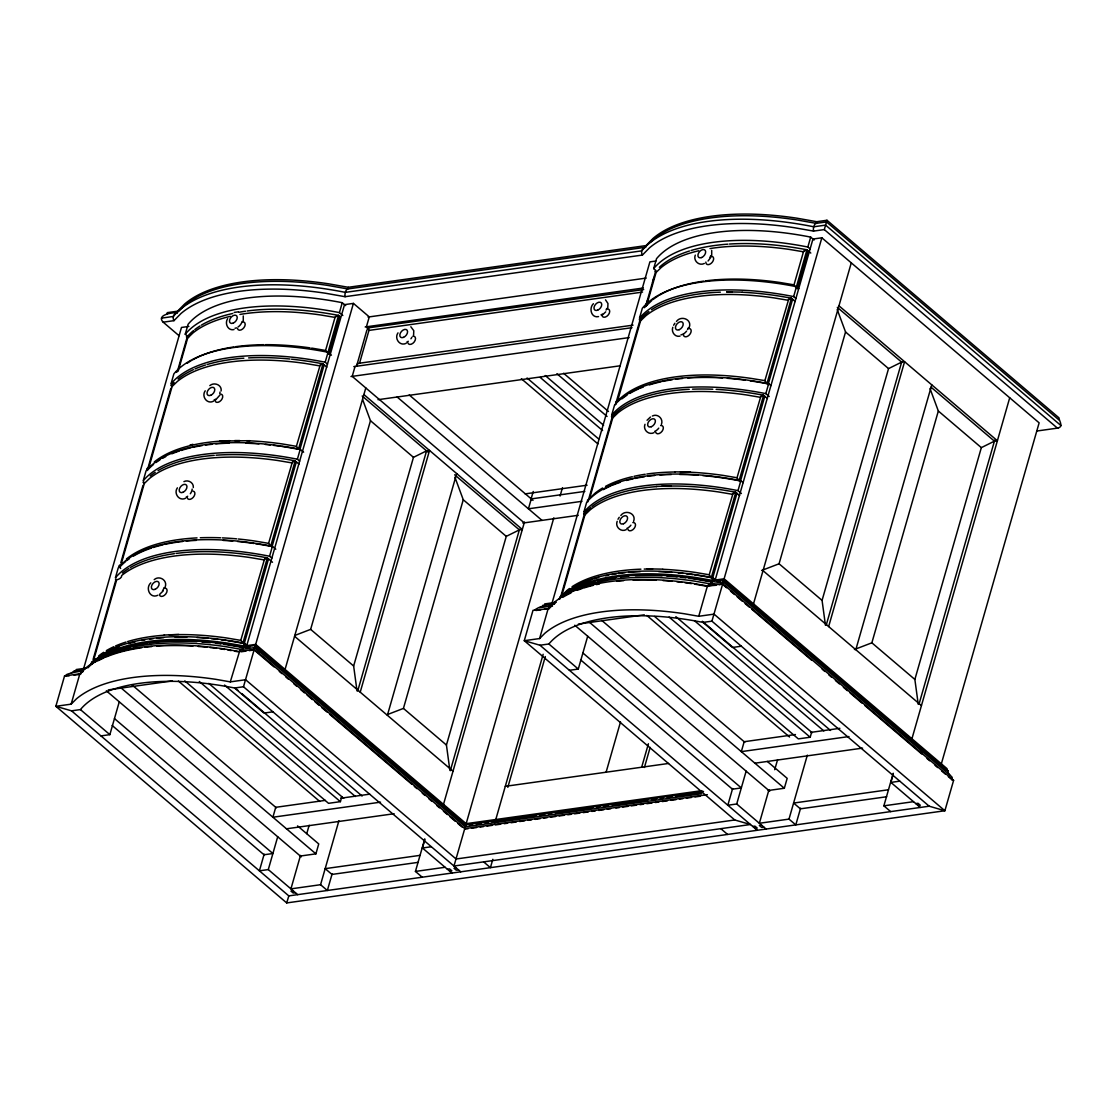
<?xml version="1.0" encoding="UTF-8"?>
<svg xmlns="http://www.w3.org/2000/svg" width="1117" height="1117" viewBox="0 0 1117 1117"><rect width="100%" height="100%" fill="white"/><g stroke="black" fill="none" stroke-linecap="round" stroke-linejoin="round"><path stroke-width="1.5" d="M221.138 390.964C222.074 384.807 214.143 381.832 209.828 385.616M165.162 586.983C167.871 580.379 159.354 575.018 154.188 579.653M243.269 320.788L243.269 315.971M413.597 335.002L413.779 330.688L410.833 326.736M607.774 307.817L607.969 303.503L605.512 299.845M617.184 521.304C614.909 526.791 620.926 532.502 626.232 529.667M644.998 424.292C642.736 429.766 648.754 435.49 654.059 432.642M633.59 521.388C636.662 513.443 625.422 509.087 620.815 515.495M672.811 327.267C671.01 331.805 674.947 337.474 679.988 336.147M661.418 424.376C663.68 418.889 657.662 413.178 652.356 416.013M695.277 255.109C693.015 260.582 699.033 266.307 704.338 263.458M689.231 327.351C692.303 319.406 681.063 315.05 676.455 321.459M711.697 255.179L711.711 250.376M82.476 671.722C85.534 669.516 56.534 675.492 69.142 675.869M1036.716 431.036L1057.436 428.132C1064.152 427.252 1058.986 420.578 1058.972 417.842L826.971 220.258L816.709 221.697L797.007 218.206A194.232 87.28 16 0 0 653.124 238.354L646.017 245.6L348.281 287.292L328.566 283.816A194.232 87.28 16 0 0 184.696 303.964L177.575 311.196L177.1 312.858C174.112 312.09 155.71 314.547 163.166 322.171L179.055 335.714M644.341 307.706L651.853 300.459M562.046 596.715A183.774 82.574 16 0 1 695.933 578.788L711.724 581.552L723.816 579.863L947.886 770.688L948.403 773.439L952.159 777.292L952.284 780.015L953.597 780.406L944.884 810.747L286.706 902.927L55.85 706.307L64.549 675.953L79.852 673.802L85.129 668.511A189.555 85.171 16 0 1 224.517 648.991L239.01 651.518L254.299 649.382L464.784 828.646L707.354 794.676M460.776 871.805L243.492 686.76L234.598 688.002A177.994 79.977 16 0 0 80.424 709.588L71.53 710.845L55.85 706.307L71.139 704.157L76.431 698.851A189.555 85.171 16 0 1 215.804 679.331L230.297 681.873L245.6 679.736L456.085 859.001L734.777 819.976L750.456 824.514L453.977 866.024L465.873 824.723L255.374 645.458L243.283 647.148L227.505 644.397A183.774 82.574 16 0 0 92.376 663.316M465.272 826.831L254.788 647.595L241.621 649.438L226.276 646.757A185.701 83.44 16 0 0 132.728 647.134M722.811 583.493L723.718 580.17M723.216 581.971L710.049 583.842L694.704 581.147A185.701 83.44 16 0 0 567.576 593.699M255.29 645.766L243.492 686.76M166.838 314.296L167.313 312.634L177.575 311.196M71.139 704.157L79.852 673.802L80.619 674.263A4.566 3.546 67.7 0 1 83.3 671.485M83.538 668.985L181.471 327.463L188.871 326.429M188.647 337.097L185.254 334.206L188.089 324.293A177.994 79.977 16 0 1 342.263 302.707L345.656 305.597M93.088 659.463L116.14 579.039C112.957 581.022 122.228 579.416 121.711 575.478A177.91 79.935 16 0 1 249.971 557.523L263.863 559.868L267.047 557.704L272.506 562.256M120.901 562.451L143.004 485.378M326.82 367.102L322.687 363.667L319.49 365.845L305.597 363.486A177.91 79.935 16 0 0 177.352 381.455L172.116 386.482L149.036 466.976L146.858 468.707L147.276 470.452L170.817 388.353M91.203 664.029L91.664 661.85L93.395 660.999L116.475 580.519M298.993 464.113L294.86 460.679L291.677 462.857L277.784 460.511A177.91 79.935 16 0 0 149.524 478.467L144.302 483.493L121.222 563.987L119.03 565.733L120.65 568.483M177.882 369.755L187.335 336.566A177.91 79.935 16 0 1 193.604 330.534M230.297 316.362A177.91 79.935 16 0 0 192.892 333.02L187.67 338.046L178.189 371.095L176.193 372.366M100.963 735.894L109.857 734.651L119.268 701.825M169.226 634.903A177.91 79.935 16 0 1 226.877 638.016L240.769 640.362L264.603 558.849M238.298 539.008A177.91 79.935 16 0 1 254.704 541.005L268.597 543.351L292.431 461.838M246.662 440.712A177.91 79.935 16 0 1 282.517 443.98L296.41 446.325L320.244 364.812M230.297 681.873L239.359 652.035M311.671 348.099L325.564 350.459L335.072 317.214L338.437 315.273L339.722 316.404L328.831 354.41M335.798 316.376L335.044 317.41L321.151 315.05A177.91 79.935 16 0 0 239.932 314.435M255.653 543.728A177.91 79.935 16 0 1 270.663 546.297L295.167 460.846A177.91 79.935 16 0 0 216.028 455.205M281.805 446.465A177.91 79.935 16 0 1 298.476 449.285L322.981 363.835A177.91 79.935 16 0 0 291.537 359.185M268.541 558.877L244.037 644.327L240.769 640.362M271.85 547.316L296.354 461.866M299.677 450.291L324.181 364.84M243.646 646.631L244.595 643.336A177.994 79.977 16 0 0 90.421 664.922M269.56 556.224L272.408 546.311A177.994 79.977 16 0 0 118.234 567.911L115.4 577.824A177.994 79.977 16 0 1 269.56 556.224L271.836 558.151M297.387 459.213L300.222 449.299A177.994 79.977 16 0 0 146.062 470.885L143.213 480.799A177.994 79.977 16 0 1 297.387 459.213L299.649 461.139M327.463 364.128L325.201 362.201L338.535 315.399A177.91 79.935 16 0 0 247.248 310.973M342.821 315.511L339.414 312.62L342.263 302.707M701.895 790.654L466.166 823.662L255.681 644.397L244.12 646.003L243.283 647.148A4.761 2.066 -88 0 1 241.621 649.424A4.566 1.983 -88 0 0 239.471 651.574M348.281 287.292L347.806 288.954A7.135 3.086 -87.9 0 0 345.307 292.361A4.873 2.108 -87.9 0 0 345.083 296.703L325.592 293.254A195.196 87.712 16 0 0 180.996 313.5L173.959 320.663L163.166 322.171M246.592 646.157L344.525 304.634L353.419 303.391L369.266 316.879L366.418 326.792L368.889 328.901M553.823 517.813L465.691 825.309L255.207 646.045L353.419 303.391M355.052 366.46L352.204 376.373L524.222 522.868M366.948 329.892L356.532 366.25L356.798 364.519L358.85 363.29L633.046 325.145M359.465 363.458L368.945 330.409L367.102 328.021L643.671 289.554M284.626 670.968L365.79 387.934M294.79 635.461L310.638 629.374L370.467 420.704L362.718 399.788M264.184 854.086L259.395 870.827L268.289 869.584L297.708 894.647M268.289 869.584L277.7 836.759M357.021 690.92L353.642 666.011L413.472 457.328L426.568 450.863L429.528 450.444L360.219 692.163M300.515 855.385L290.923 888.867L320.565 884.706L327.351 890.5L332.154 873.759M306.756 833.617L309.158 825.254M357.733 690.92L426.568 450.863M299.719 856.125L315.902 853.849L318.736 843.935L297.555 825.896M184.808 680.909L328.538 803.318L340.392 801.657L341.816 796.7M320.565 884.706L338.912 820.73M387.376 715.299L456.685 473.58M387.585 714.503L403.432 708.415L463.262 499.746L454.912 477.21M449.816 769.948L446.437 745.039L506.266 536.369L519.363 529.891L522.323 529.486L363.891 394.552M422.226 877.208L415.44 871.428L424.781 838.839M451.882 873.061L422.449 847.998L424.809 839.789M450.305 770.73L519.559 529.207M443.351 804.896L524.473 521.974M530.715 500.207L533.228 491.48M560.064 496.046L562.465 487.682M161.504 318.122L173.358 316.46A197.123 88.578 16 0 1 345.321 292.375L641.786 250.85A7.135 5.557 67.5 0 1 645.542 247.276L646.017 245.6M552.273 605.428L549.047 608.667L532.991 610.357L524.278 640.697L539.581 638.561L548.279 608.207L553.571 602.901A189.555 85.171 16 0 1 692.945 583.395L707.438 585.922L722.727 583.786L953.597 780.406M551.966 603.389L649.899 261.867L655.833 261.043M494.873 822.684L543.155 654.283M655.944 270.537L653.682 268.611L656.531 258.697A177.994 79.977 16 0 1 810.691 237.111L814.098 240.001M561.041 595.543L584.582 513.443A177.91 79.935 16 0 1 590.851 507.411M588.854 498.517L612.395 416.418A177.91 79.935 16 0 1 689.259 389.316M648.907 311.503A177.91 79.935 16 0 0 640.209 319.406L615.453 404.675L616.067 401.841L622.7 396.34A177.91 79.935 16 0 1 750.959 378.384L764.922 380.632L766.918 383.676A177.91 79.935 16 0 0 750.247 380.855M560.078 598.894L559.645 597.148L561.837 595.403L584.917 514.909L590.139 509.883A177.91 79.935 16 0 1 718.399 491.927L732.291 494.272L735.475 492.094L739.608 495.529M587.891 501.868L587.472 500.137L589.65 498.391L612.73 417.898L617.966 412.871A177.91 79.935 16 0 1 746.212 394.901L760.105 397.261L763.302 395.083L767.435 398.518M617.464 401.366L640.544 320.886L645.78 315.846A177.91 79.935 16 0 1 774.039 297.89L787.932 300.236L791.115 298.071L795.248 301.492M645.821 305.667L655.288 272.618M507.816 787.359L545.319 656.545M645.835 305.821L647.274 300.808M652.551 282.392L653.99 277.365M646.631 305.5L656.098 272.45L661.334 267.41A177.91 79.935 16 0 1 698.725 250.766M492.82 859.294L490.419 867.658L483.633 861.877M569.391 670.298L578.285 669.055L587.696 636.229M606.098 772.21L620.507 721.931M641.675 767.225L648.405 743.768M644.411 767.477L650.178 747.371M662.94 569.293A177.91 79.935 16 0 1 695.319 572.421L709.211 574.766L733.045 493.253M680.407 471.988A177.91 79.935 16 0 1 723.132 475.395L737.025 477.755L760.859 396.228M764.852 380.729L788.686 299.216M539.581 638.561L544.873 633.255A189.555 85.171 16 0 1 684.246 613.736L698.739 616.277L707.438 585.922L715.997 585.28M705.497 280.898A177.91 79.935 16 0 1 780.113 282.503L794.005 284.849L803.5 251.618L806.669 249.636L810.802 253.056M804.226 250.78L803.486 251.8L789.593 249.454A177.91 79.935 16 0 0 709.993 248.574M694.606 574.892A177.91 79.935 16 0 1 711.278 577.712L735.782 492.262A177.91 79.935 16 0 0 661.446 486.342M702.788 475.591A177.91 79.935 16 0 1 739.091 480.701L763.595 395.25A177.91 79.935 16 0 0 716.123 389.372M766.918 383.676L791.422 298.225A177.91 79.935 16 0 0 742.358 292.277M712.464 578.732L736.969 493.281M740.292 481.72L764.796 396.27M768.105 384.695L792.609 299.244M712.074 581.035L713.023 577.74A177.994 79.977 16 0 0 558.849 599.326M738.002 490.628L740.836 480.715A177.994 79.977 16 0 0 586.676 502.301L583.828 512.214A177.994 79.977 16 0 1 738.002 490.628L741.395 493.519M765.815 393.617L768.664 383.703A177.994 79.977 16 0 0 614.49 405.289L611.655 415.203A177.994 79.977 16 0 1 765.815 393.617L769.208 396.507M795.904 298.518L793.642 296.591L806.963 249.803A177.91 79.935 16 0 0 729.415 244.051M810.118 248.951L807.856 247.025L810.691 237.111M697.678 579.541L712.074 582.069L712.548 580.407L724.109 578.788L947.048 768.664L946.574 770.311L947.886 770.688M797.259 288.814L808.163 250.808M816.709 221.697L816.234 223.358A7.135 3.086 -87.9 0 0 813.734 226.765A4.873 2.108 -87.9 0 0 813.511 231.093L794.019 227.659A195.196 87.712 16 0 0 649.424 247.904L642.401 255.067L345.083 296.703M715.034 580.547L812.953 239.038L821.847 237.795L1039.131 422.84L941.198 764.363M946.574 770.311L723.634 580.449L821.847 237.795M826.971 220.258L824.304 229.585L813.511 231.107M753.067 605.372L851.28 262.844M761.626 570.48L779.066 563.778L845.541 331.972L837.192 309.451M732.626 788.49L727.823 805.231L736.717 803.989L766.136 829.051M736.717 803.989L746.128 771.163M825.463 625.325L822.07 600.401L888.546 368.596L901.628 362.131L904.588 361.713L828.646 626.567M768.957 789.789L759.351 823.271L788.993 819.11L795.793 824.891L800.596 808.149M774.709 769.697L777.6 759.644M826.161 625.311L901.628 362.131M768.161 790.515L784.329 788.253L787.178 778.34L767.309 761.431M654.604 616.472L798.334 738.882L810.202 737.234L811.612 732.277M788.993 819.11L807.34 755.134M855.804 649.703L931.76 384.848M854.421 649.508L871.86 642.82L938.336 411.014L929.986 388.479M918.258 704.352L914.865 679.443L981.34 447.638L994.423 441.159L997.397 440.754L838.951 305.807M890.668 811.612L883.868 805.832L893.223 773.243M920.31 807.465L890.891 782.403L893.237 774.193M918.956 704.338L994.716 440.126M911.779 739.3L1009.712 397.778M468.051 828.758L464.742 828.786M719.278 584.819L722.685 583.912M286.706 902.927L288.814 895.89L929.204 806.209L944.884 810.747L714.028 614.127L698.739 616.277M722.559 584.373L711.92 621.164L703.026 622.406A177.994 79.977 16 0 0 548.866 643.992L539.972 645.235L524.278 640.697L734.777 819.976M84.892 669.334L74.532 670.786L70.971 673.328M555.051 603.487C548.196 604.967 539.846 605.749 534.373 610.287M227.673 318.652C224.419 323.274 227.896 331.121 234.011 329.571M205.207 390.81C201.214 396.34 207.022 404.591 213.445 401.226M177.38 487.836C173.386 493.351 179.209 501.617 185.617 498.238M398.001 332.866C393.994 338.381 399.816 346.647 406.239 343.282M219.979 395.013L215.358 400.207M150.809 582.865C145.056 588.031 150.097 599.075 157.804 595.263M593.42 303.698C588.701 308.069 591.186 318.261 598.53 316.6M710.873 257.245L708.066 261.001M673.635 325.215L674.877 323.232M617.994 519.251L619.237 517.269M163.11 591.019L159.717 594.244M605.721 311.852L602.328 315.064M647.05 420.257L650.443 417.032M178.287 311.643L184.221 305.611A194.232 87.28 16 0 1 328.091 285.463L347.806 288.954L645.542 247.262M650.276 242.431L652.649 240.015A194.232 87.28 16 0 1 796.533 219.867L816.234 223.358L826.496 221.92L1059 419.964M87.768 667.938L93.702 662.032A182.811 82.141 16 0 1 228.119 643.21L244.12 646.003M93.395 660.999L95.49 658.988M589.65 498.391L594.872 493.365A177.91 79.935 16 0 1 602.635 487.989M561.837 595.403L567.059 590.376A177.91 79.935 16 0 1 569.488 588.505M234.207 312.425L238.382 311.825M183.928 481.609C188.131 479.43 193.813 482.614 193.339 487.529M368.024 317.06L646.24 278.091M365.189 326.974L643.392 288.004M368.945 330.409L642.526 292.095M353.81 366.627L632.027 327.672M350.975 376.541L629.178 337.585M377.993 399.691L620.061 365.804M525.102 493.882L587.095 485.197M584.833 491.396L531.273 498.894L528.425 508.807L581.985 501.31M1058.302 427.923L1057.436 428.132L824.304 229.585M522.854 523.063L578.285 515.3M86.218 668.12L76.305 669.516L75.83 671.163L74.532 670.786M556.308 602.286L544.747 603.906L544.272 605.568L542.96 605.191M77.492 670.926L82.435 670.242M245.293 647.427L250.25 646.743M549.229 604.869L554.172 604.171M717.03 581.371L720.339 580.91M539.399 607.732L550.918 606.126M74.057 675.185L78.986 674.486M241.007 651.797L245.922 651.113M249.203 650.653L254.118 649.968L273.986 666.877M535.937 610.496L540.851 609.812M544.133 609.351L549.047 608.667M108.307 689.887L172.423 680.909M578.369 624.068L644.3 614.825M272.911 711.822L264.017 713.065L234.598 688.002M741.353 646.212L732.459 647.469L703.026 622.406M325.298 800.372L275.731 807.312L272.897 817.225L380.548 802.16M340.671 798.222L369.727 794.159M795.43 734.539L744.173 741.716L741.325 751.629L848.99 736.55M810.816 732.389L839.872 728.312M505.289 786.326L668.566 763.456M286.469 828.8L394.133 813.721M754.91 763.19L862.561 748.125M465.873 824.723L703.515 791.45M469.14 824.835L472.575 824.346M476.01 823.871L481.176 823.145M484.624 822.657L488.059 822.182M491.508 821.693L536.244 815.438M539.679 814.949L544.845 814.223M548.279 813.748L551.728 813.26M555.163 812.785L593.015 807.479M596.464 807.005L599.899 806.516M603.348 806.041L608.5 805.315M611.948 804.826L648.083 799.772M651.518 799.283L656.684 798.571M660.119 798.083L663.568 797.608M667.003 797.119L672.169 796.393M675.603 795.918L701.42 792.302M465.272 826.859L701.588 793.768M471.486 828.269L476.638 827.543M480.087 827.069L483.521 826.594M486.956 826.105L492.108 825.379M495.557 824.904L500.709 824.178M504.144 823.704L507.579 823.215M511.027 822.74L516.18 822.014M519.614 821.526L524.767 820.813M528.215 820.325L531.65 819.85M535.085 819.361L540.237 818.649M543.686 818.161L547.121 817.686M550.555 817.197L555.707 816.471M559.142 815.996L564.308 815.27M567.743 814.796L571.178 814.307M574.613 813.832L579.779 813.106M583.214 812.631L588.366 811.905M591.801 811.417L595.249 810.942M598.684 810.453L603.836 809.741M607.271 809.253L610.72 808.778M615.872 808.052L619.307 807.577M622.741 807.088L627.908 806.362M631.342 805.888L636.495 805.162M639.929 804.687L643.378 804.198M646.813 803.723L651.965 802.997M655.4 802.523L658.835 802.034M662.283 801.559L667.435 800.833M670.87 800.344L676.036 799.632M679.471 799.144L682.906 798.669M686.341 798.18L691.493 797.468M694.942 796.979L700.094 796.253M422.449 847.998L431.344 846.756M890.891 782.403L899.785 781.16M420.048 855.357L325.173 868.649L331.958 874.429L418.205 862.352M888.476 789.761L793.601 803.053L800.4 808.834L886.647 796.756M415.44 871.428L445.083 867.281M883.868 805.832L913.524 801.671M293.185 890.794L290.965 891.101L293.226 893.028L295.447 892.72M447.345 869.208L449.579 868.886L451.84 870.813L449.606 871.134M456.239 867.951L454.019 868.272L456.281 870.199L458.501 869.878M752.718 826.44L754.938 826.133L757.214 828.06L754.98 828.367M761.612 825.198L759.392 825.505L761.654 827.432L763.874 827.125M915.786 803.598L918.006 803.291L920.268 805.217L918.048 805.525M64.549 675.953L65.945 675.883M219.686 441.006L249.887 440.698M656.279 486.481L671.01 485.895M164.045 635.042L178.79 634.456M726.65 291.858L742.107 292.137M675.031 471.849L690.501 472.128M647.218 568.86L662.674 569.139M794.005 284.849L796.002 287.6M296.41 446.325L298.476 449.285M737.025 477.755L739.091 480.701M268.597 543.351L270.663 546.297M709.211 574.669L711.278 577.712M655.484 270.873L654.897 271.445L656.098 272.45M171.501 384.904L170.831 385.281L172.116 386.482M712.548 580.407L696.561 577.615A182.811 82.141 16 0 0 562.144 596.436M694.718 584.149L707.801 586.439A4.566 1.983 -88 0 1 710.049 583.87A4.761 2.066 -88 0 0 711.724 581.566L712.074 582.069M242.04 647.385L227.645 644.872A182.811 82.141 16 0 0 224.168 644.355M227.924 650.038L231.191 650.597M234.458 651.169L237.726 651.742M640.209 319.406L639.273 319.671L640.544 320.886M612.395 416.418L611.446 416.697L612.73 417.898M187.335 336.566L186.385 336.845L187.67 338.046M584.582 513.443L583.633 513.708L584.917 514.909M143.967 482.027L143.018 482.293L144.302 483.493M1060.996 425.591L825.603 225.117L813.748 226.779A197.123 88.578 16 0 0 641.786 250.85A4.873 3.784 67.5 0 0 642.401 255.067M837.317 307.357L902.005 362.453M931.047 387.194L994.423 441.159M798.739 288.605L796.477 286.678A177.994 79.977 16 0 0 642.317 308.278L639.469 318.191A177.994 79.977 16 0 1 793.642 296.591M845.541 331.972L888.546 368.596M938.336 411.014L981.34 447.638M768.664 383.703L770.925 385.63M740.836 480.715L743.112 482.642M563.61 373.273L608.5 411.503M556.908 373.72L607.076 416.459M779.066 563.778L822.07 600.401M871.86 642.82L914.865 679.443M545.208 375.521L603.599 425.256M540.265 377.476L602.58 430.548M763.009 570.661L921.441 705.609M527.07 378.007L598.684 438.981M521.332 378.705L597.916 443.924M920.645 749.842L923.284 752.104M723.216 581.999L949.548 774.751M723.886 585.503L726.539 587.765M730.518 591.158L734.511 594.551M737.164 596.813L742.47 601.337M745.137 603.599L749.116 606.992M751.769 609.254L811.528 660.147M822.154 669.181L824.807 671.443M828.786 674.836L831.439 677.097M835.432 680.49L839.412 683.883M843.391 687.276L847.384 690.669M850.037 692.931L861.989 703.11M864.642 705.372L921.748 754.003M927.054 758.527L929.707 760.789M935.027 765.313L937.68 767.574M941.659 770.967L945.638 774.36M948.305 776.622L952.284 780.015M713.023 577.74L715.285 579.667M711.92 621.164L929.204 806.209M702.328 621.261L830.531 730.448M694.299 620.591L823.829 730.909M675.869 616.654L812.157 732.724M409.213 394.943L533.004 500.374M669.097 617.059L810.202 737.234M397.149 397.01L542.01 520.382M646.827 615.453L789.565 737.011M331.442 355.178L328.049 352.274A177.994 79.977 16 0 0 173.875 373.874L171.041 383.787A177.994 79.977 16 0 1 325.201 362.201M362.187 396.032L428.258 452.315M454.661 474.795L519.363 529.891M370.467 420.704L413.472 457.328M463.262 499.746L506.266 536.369M601.798 620.452L744.802 742.247M589.678 622.476L784.329 788.253M574.766 625.213L769.725 791.241M582.892 652.984L741.325 787.932L732.431 789.174L580.603 659.854M548.866 643.992L578.285 669.055M539.972 645.235L757.242 830.294M300.222 449.299L303.629 452.19M720.814 828.66L727.6 834.441M272.408 546.311L275.801 549.201M310.638 629.374L353.642 666.011M403.432 708.415L446.437 745.039M294.581 636.271L453.013 771.205M257.455 649.577L260.093 651.825M279.278 671.387L281.917 673.649M285.896 677.028L288.549 679.276M293.841 683.786L296.48 686.047M300.459 689.426L304.424 692.805M307.077 695.067L312.369 699.577M315.022 701.825L318.987 705.218M321.64 707.466L326.932 711.976M329.585 714.238L411.656 784.134M414.309 786.396L416.948 788.644M422.254 793.154L424.893 795.416M428.872 798.795L431.511 801.043M436.817 805.552L439.456 807.814M443.435 811.193L447.4 814.572M450.053 816.834L455.345 821.344M457.998 823.592L461.963 826.985M244.595 643.336L246.857 645.263M235.226 687.988L237.865 690.236M241.83 693.615L362.103 796.044M224.545 685.07L355.388 796.505M208.767 683.381L343.715 798.32M199.301 681.496L340.392 801.657M178.399 681.049L319.811 801.489M132.043 684.93L276.374 807.856M121.25 688.072L315.902 853.849M106.338 690.809L301.283 856.851M114.465 718.594L272.897 853.528L264.003 854.77L112.161 725.464M80.424 709.588L109.857 734.651M71.53 710.845L288.814 895.89M327.239 352.539L325.564 350.459M562.675 597.386A188.591 84.738 16 0 1 570.996 592.959M577.154 590.348A188.591 84.738 16 0 1 582.083 588.561M583.772 588.003A188.591 84.738 16 0 1 593.141 585.378M596.422 584.61A188.591 84.738 16 0 1 599.41 583.982M616.835 581.315A188.591 84.738 16 0 1 623.579 580.686M633.144 580.142A188.591 84.738 16 0 1 656.237 580.24M663.079 580.603A188.591 84.738 16 0 1 671.778 581.287M676.888 581.789A188.591 84.738 16 0 1 681.719 582.32M684.958 582.725A188.591 84.738 16 0 1 691.465 583.619M565.467 595.138A182.811 82.141 16 0 1 569.656 592.387M570.927 591.619A182.811 82.141 16 0 1 579.178 587.43M580.658 586.788A182.811 82.141 16 0 1 594.565 581.943M597.637 581.119A182.811 82.141 16 0 1 615.844 577.573M620.563 576.972A182.811 82.141 16 0 1 628.703 576.19M635.419 575.772A182.811 82.141 16 0 1 662.018 575.827M667.003 576.107A182.811 82.141 16 0 1 677.125 576.93M680.532 577.266A182.811 82.141 16 0 1 685.684 577.852M689.133 578.285A182.811 82.141 16 0 1 696.086 579.262M95.727 661.711A182.811 82.141 16 0 1 101.228 657.983M102.499 657.229A182.811 82.141 16 0 1 107.874 654.367M110.751 653.026A182.811 82.141 16 0 1 121.683 648.879M123.149 648.432A182.811 82.141 16 0 1 133.956 645.584M135.562 645.235A182.811 82.141 16 0 1 147.402 643.183M148.966 642.959A182.811 82.141 16 0 1 196.899 641.605M201.926 641.94A182.811 82.141 16 0 1 210.401 642.694M215.525 643.252A182.811 82.141 16 0 1 220.705 643.895M549.131 608.207A4.566 3.546 67.7 0 1 552.566 605.917M98.254 660.706A188.591 84.738 16 0 1 104.063 657.885M105.584 657.215A188.591 84.738 16 0 1 141.873 647.72M145.112 647.288A188.591 84.738 16 0 1 151.758 646.575M156.855 646.171A188.591 84.738 16 0 1 192.934 646.101M198.114 646.45A188.591 84.738 16 0 1 206.854 647.218M210.066 647.553A188.591 84.738 16 0 1 216.516 648.321M219.77 648.754A188.591 84.738 16 0 1 224.657 649.466M92.264 663.861A185.701 83.44 16 0 1 97.849 660.063M99.134 659.309A185.701 83.44 16 0 1 106.045 655.707M107.525 655.037A185.701 83.44 16 0 1 131.094 647.483M192.166 489.078A7.051 4.482 -49.6 0 1 190.309 493.742M187.684 496.241A7.051 4.482 -49.6 0 1 186.204 497.037M193.129 491.131A4.817 3.058 -49.6 0 1 193.241 497.358A4.817 3.058 -49.6 0 1 187.223 497.777M119.463 567.478A177.91 79.935 16 0 1 125.732 561.432M126.919 560.497A177.91 79.935 16 0 1 129.432 558.668M133.495 556.071A177.91 79.935 16 0 1 151.577 548.014M153.155 547.498A177.91 79.935 16 0 1 163.124 544.789M164.869 544.384A177.91 79.935 16 0 1 182.769 541.466M186.232 541.103A177.91 79.935 16 0 1 196.327 540.363M223.177 540.419A177.91 79.935 16 0 1 232.741 541.061M237.586 541.494A177.91 79.935 16 0 1 253.992 543.476M150.236 475.982A177.91 79.935 16 0 1 155.249 472.323M158 470.62A177.91 79.935 16 0 1 214.255 455.345M126.444 558.961A177.91 79.935 16 0 1 197.039 537.891M200.292 537.752A177.91 79.935 16 0 1 220.58 537.794M222.325 537.877A177.91 79.935 16 0 1 236.678 538.855M164.394 588.142A4.817 3.058 -49.6 0 1 165.833 593.895A4.817 3.058 -49.6 0 1 159.41 594.789M164.087 587.626A7.051 4.482 -49.6 0 1 162.496 590.767M91.636 664.489A177.91 79.935 16 0 1 97.919 658.458M99.106 657.508A177.91 79.935 16 0 1 101.619 655.679M105.668 653.082A177.91 79.935 16 0 1 119.184 646.659M128.567 643.546A177.91 79.935 16 0 1 135.311 641.8M141.733 640.446A177.91 79.935 16 0 1 144.945 639.873M149.887 639.119A177.91 79.935 16 0 1 153.252 638.673M156.673 638.296A177.91 79.935 16 0 1 163.71 637.681M175.062 637.151A177.91 79.935 16 0 1 186.86 637.137M196.941 637.528A177.91 79.935 16 0 1 208.153 638.352M211.392 638.673A177.91 79.935 16 0 1 217.927 639.399M221.222 639.804A177.91 79.935 16 0 1 226.179 640.488M227.826 640.739A177.91 79.935 16 0 1 242.85 643.308L267.34 557.872A177.91 79.935 16 0 0 176.067 553.446M122.423 573.007A177.91 79.935 16 0 1 128.79 568.483M130.172 567.631A177.91 79.935 16 0 1 174.392 553.669M98.631 655.972A177.91 79.935 16 0 1 103.644 652.314M106.38 650.611A177.91 79.935 16 0 1 113.934 646.673M115.554 645.947A177.91 79.935 16 0 1 126.053 642.038M127.645 641.549A177.91 79.935 16 0 1 164.422 635.196M242.194 321.431A7.051 4.482 -49.6 0 1 237.963 327.058M236.483 327.839A7.051 4.482 -49.6 0 1 235.017 328.244M242.501 321.933A4.817 3.058 -49.6 0 1 243.925 327.686A4.817 3.058 -49.6 0 1 237.516 328.58M194.805 329.599A177.91 79.935 16 0 1 199.971 326.01M201.367 325.159A177.91 79.935 16 0 1 232.741 313.486M239.024 312.243A177.91 79.935 16 0 1 245.572 311.196M187.125 363.29A177.91 79.935 16 0 1 191.175 360.693M192.613 359.869A177.91 79.935 16 0 1 233.732 346.968M235.394 346.731A177.91 79.935 16 0 1 263.891 344.692M265.567 344.678A177.91 79.935 16 0 1 310.023 347.862M219.993 392.053A7.051 4.482 -49.6 0 1 219.728 393.603M215.497 399.23A7.051 4.482 -49.6 0 1 214.017 400.012M220.957 394.119A4.817 3.058 -49.6 0 1 221.068 400.347A4.817 3.058 -49.6 0 1 215.05 400.752M147.276 470.452A177.91 79.935 16 0 1 153.56 464.421M155.975 462.55A177.91 79.935 16 0 1 159.926 459.897M162.747 458.221A177.91 79.935 16 0 1 165.721 456.63M171.906 453.781A177.91 79.935 16 0 1 179.404 450.989M180.982 450.486A177.91 79.935 16 0 1 190.951 447.763M192.696 447.372A177.91 79.935 16 0 1 202.219 445.571M205.528 445.083A177.91 79.935 16 0 1 212.314 444.259M215.804 443.924A177.91 79.935 16 0 1 229.041 443.156M245.949 443.198A177.91 79.935 16 0 1 258.962 443.91M265.413 444.468A177.91 79.935 16 0 1 270.286 444.985M273.567 445.362A177.91 79.935 16 0 1 280.158 446.228M171.781 385.002A177.91 79.935 16 0 1 174.112 382.517M178.05 378.97A177.91 79.935 16 0 1 193.367 369.657M194.986 368.931A177.91 79.935 16 0 1 205.472 365.036M207.078 364.547A177.91 79.935 16 0 1 243.841 358.194M248.644 357.901A177.91 79.935 16 0 1 289.917 359.018M154.272 461.949A177.91 79.935 16 0 1 229.753 440.67M234.738 440.573A177.91 79.935 16 0 1 239.792 440.573M189.918 445.138A182.253 81.89 16 0 1 192.892 444.315M630.923 525.158A7.051 4.482 -49.6 0 1 626.819 528.453M632.822 522.547A4.817 3.058 -49.6 0 1 634.261 528.285A4.817 3.058 -49.6 0 1 627.838 529.193M570.047 590.083A177.91 79.935 16 0 1 574.11 587.486M575.534 586.662A177.91 79.935 16 0 1 583.283 582.823M584.694 582.222A177.91 79.935 16 0 1 592.192 579.43M593.769 578.913A177.91 79.935 16 0 1 598.642 577.489M605.484 575.813A177.91 79.935 16 0 1 608.597 575.157M611.767 574.557A177.91 79.935 16 0 1 616.654 573.761M618.315 573.524A177.91 79.935 16 0 1 625.115 572.686M628.606 572.351A177.91 79.935 16 0 1 640.195 571.639M658.751 571.639A177.91 79.935 16 0 1 671.75 572.351M678.201 572.909A177.91 79.935 16 0 1 683.087 573.412M686.355 573.803A177.91 79.935 16 0 1 692.959 574.655M592.038 506.462A177.91 79.935 16 0 1 656.642 486.621M572.072 586.718A177.91 79.935 16 0 1 640.907 569.167M644.202 569.07A177.91 79.935 16 0 1 652.593 569.014M658.737 428.146A7.051 4.482 -49.6 0 1 654.632 431.427M660.65 425.521A4.817 3.058 -49.6 0 1 662.074 431.274A4.817 3.058 -49.6 0 1 655.665 432.167M603.362 489.637A177.91 79.935 16 0 1 611.097 485.811M612.521 485.197A177.91 79.935 16 0 1 620.019 482.418M626.469 480.464A177.91 79.935 16 0 1 633.311 478.788M634.847 478.467A177.91 79.935 16 0 1 644.481 476.75M647.804 476.275A177.91 79.935 16 0 1 654.674 475.507M659.952 475.06A177.91 79.935 16 0 1 671.317 474.53M679.695 474.474A177.91 79.935 16 0 1 697.971 475.214M692.526 389.177A177.91 79.935 16 0 1 712.8 389.233M605.54 486.356A177.91 79.935 16 0 1 632.278 476.708M634.023 476.317A177.91 79.935 16 0 1 645.193 474.264M646.841 474.027A177.91 79.935 16 0 1 675.352 471.988M688.463 328.51A4.817 3.058 -49.6 0 1 691.074 331.763A4.817 3.058 -49.6 0 1 686.76 336.622A4.817 3.058 -49.6 0 1 683.395 334.206M688.156 327.993A7.051 4.482 -49.6 0 1 687.527 329.599M686.564 331.135A7.051 4.482 -49.6 0 1 680.979 334.821M621.987 398.825A177.91 79.935 16 0 1 627 395.167M629.751 393.449A177.91 79.935 16 0 1 638.91 388.786M640.334 388.185A177.91 79.935 16 0 1 643.252 387.027M649.41 384.89A177.91 79.935 16 0 1 661.124 381.777M662.674 381.442A177.91 79.935 16 0 1 672.294 379.724M675.631 379.263A177.91 79.935 16 0 1 682.487 378.481M687.779 378.049A177.91 79.935 16 0 1 722.601 377.979M727.39 378.314A177.91 79.935 16 0 1 745.29 380.171M651.504 309.716A177.91 79.935 16 0 1 720.339 292.165M726.958 292.012A177.91 79.935 16 0 1 732.026 291.998M177.114 312.872A7.135 5.557 67.5 0 0 173.344 316.446A4.873 3.784 67.5 0 0 173.973 320.663M710.929 256.338A4.817 3.058 -49.6 0 1 713.54 259.591A4.817 3.058 -49.6 0 1 709.225 264.45A4.817 3.058 -49.6 0 1 705.86 262.048M710.621 255.835A7.051 4.482 -49.6 0 1 709.993 257.427M659.351 267.27A177.91 79.935 16 0 1 689.468 251.004M691.06 250.501A177.91 79.935 16 0 1 727.837 244.162M653.04 299.524A177.91 79.935 16 0 1 658.22 295.935M659.616 295.097A177.91 79.935 16 0 1 703.822 281.121M606.699 308.46A7.051 4.482 -49.6 0 1 606.07 310.051M602.482 314.086A7.051 4.482 -49.6 0 1 600.988 314.868M607.006 308.962A4.817 3.058 -49.6 0 1 608.444 314.715A4.817 3.058 -49.6 0 1 602.021 315.608M411.88 337.236A7.051 4.482 -49.6 0 1 410.916 338.786M408.291 341.271A7.051 4.482 -49.6 0 1 406.811 342.067M412.829 336.161A4.817 3.058 -49.6 0 1 414.253 341.914A4.817 3.058 -49.6 0 1 407.845 342.807M653.682 268.611A177.994 79.977 16 0 1 807.856 247.025M185.254 334.206A177.994 79.977 16 0 1 339.414 312.62M182.895 492.346A4.817 3.058 -49.6 0 0 186.539 485.197A4.817 3.058 -49.6 0 0 179.809 487.92A4.817 3.058 -49.6 0 0 182.895 492.346M155.068 589.357A4.817 3.058 -49.6 0 0 158.712 582.208A4.817 3.058 -49.6 0 0 151.982 584.931A4.817 3.058 -49.6 0 0 155.068 589.357M233.174 323.148A4.817 3.058 -49.6 0 0 236.818 316.013A4.817 3.058 -49.6 0 0 230.088 318.736A4.817 3.058 -49.6 0 0 233.174 323.148M210.708 395.32A4.817 3.058 -49.6 0 0 214.352 388.171A4.817 3.058 -49.6 0 0 207.622 390.894A4.817 3.058 -49.6 0 0 210.708 395.32M623.509 523.761A4.817 3.058 -49.6 0 0 627.154 516.612A4.817 3.058 -49.6 0 0 620.41 519.335A4.817 3.058 -49.6 0 0 623.509 523.761M651.323 426.736A4.817 3.058 -49.6 0 0 654.967 419.601A4.817 3.058 -49.6 0 0 648.237 422.324A4.817 3.058 -49.6 0 0 651.323 426.736M679.15 329.724A4.817 3.058 -49.6 0 0 682.78 322.576A4.817 3.058 -49.6 0 0 676.05 325.298A4.817 3.058 -49.6 0 0 679.15 329.724M701.602 257.552A4.817 3.058 -49.6 0 0 705.246 250.417A4.817 3.058 -49.6 0 0 698.516 253.126A4.817 3.058 -49.6 0 0 701.602 257.552M597.679 310.177A4.817 3.058 -49.6 0 0 601.323 303.042A4.817 3.058 -49.6 0 0 594.593 305.751A4.817 3.058 -49.6 0 0 597.679 310.177M403.502 337.376A4.817 3.058 -49.6 0 0 407.147 330.227A4.817 3.058 -49.6 0 0 400.417 332.95A4.817 3.058 -49.6 0 0 403.502 337.376"/></g></svg>
